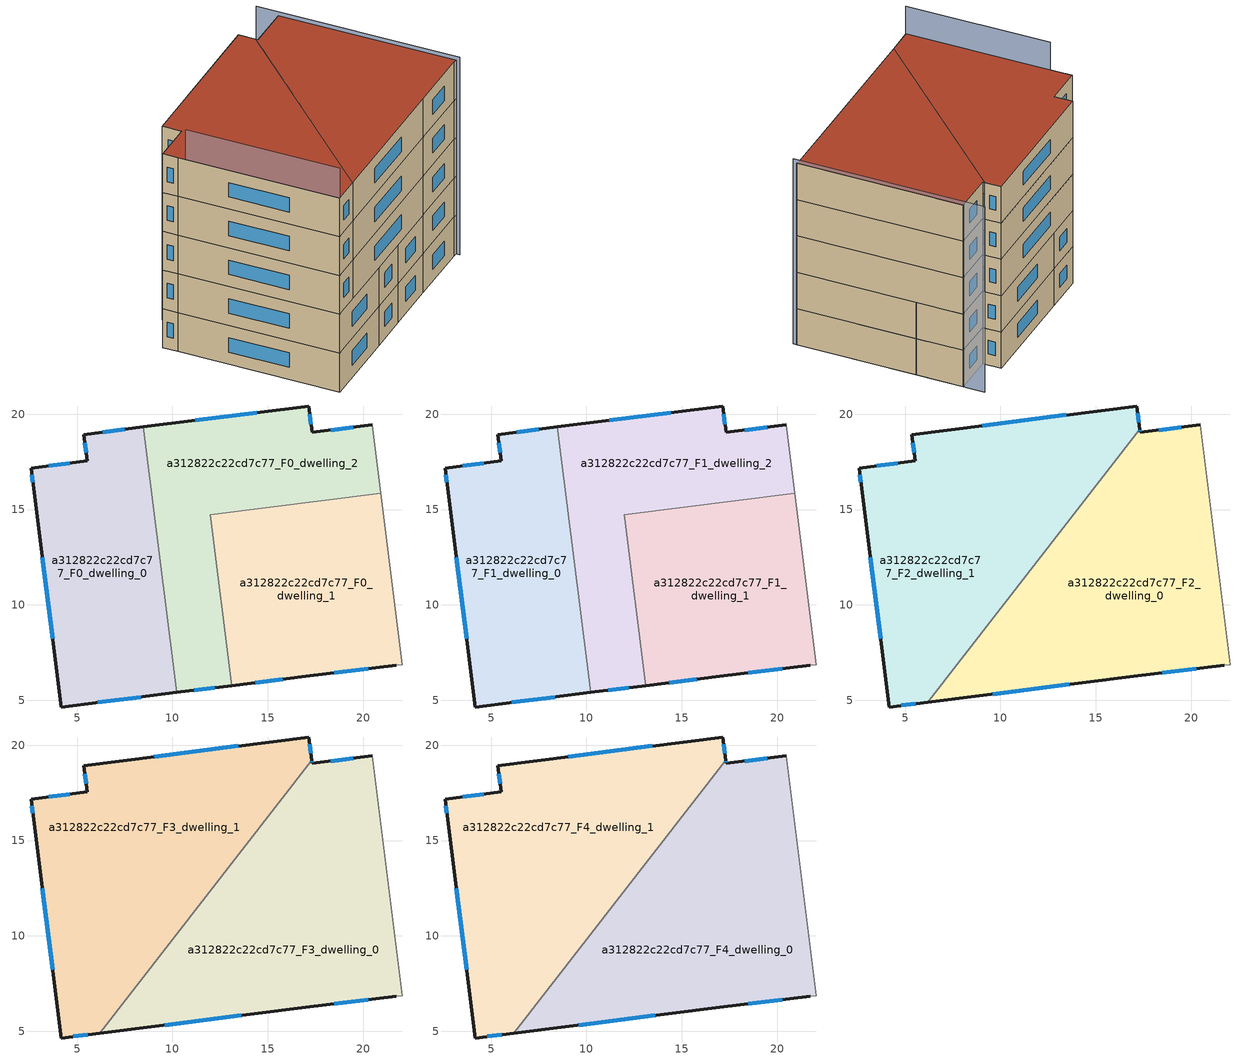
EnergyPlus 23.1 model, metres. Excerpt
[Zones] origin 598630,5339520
a312822c22cd7c77_F0_dwelling_0
 floor ground (EU_floor_Construction): 8.47,19.33 10.22,5.41 4.18,4.65 2.73,16.1 2.59,17.17 5.54,17.54 5.36,18.93 z0
 wall outside (EU_wall_Construction): 8.47,19.33 5.36,18.93 5.54,17.54 2.59,17.17 2.73,16.1 4.18,4.65 10.22,5.41 z0:3
 wall to a312822c22cd7c77_F0_dwelling_2 (EU_wall_Construction): 10.22,5.41 8.47,19.33 z0:3
 window (EU_Window_Construction): 6.07,4.89 8.33,5.18 / 3.18,12.51 3.72,8.24 / 2.63,16.84 2.68,16.43 / 4.62,17.43 3.51,17.29 / 5.41,18.5 5.48,17.98 / 7.49,19.2 6.33,19.06 z0.94:2.06
a312822c22cd7c77_F0_dwelling_1
 floor ground (EU_floor_Construction): 20.92,15.87 22.05,6.86 21.74,6.84 17,6.27 13.11,5.78 11.98,14.74 z0
 wall outside (EU_wall_Construction): 13.11,5.78 17,6.27 21.74,6.84 z0:3
 wall to a312822c22cd7c77_F0_dwelling_2 (EU_wall_Construction): 20.92,15.87 11.98,14.74 13.11,5.78 z0:3
 wall adiabatic (EU_wall_Construction): 21.74,6.84 22.05,6.86 20.92,15.87 z0:3
 window (EU_Window_Construction): 18.48,6.45 20.25,6.66 / 14.33,5.93 15.78,6.11 z0.94:2.06
a312822c22cd7c77_F0_dwelling_2
 floor ground (EU_floor_Construction): 20.47,19.43 20.92,15.87 11.98,14.74 13.11,5.78 10.22,5.41 8.47,19.33 17.14,20.43 17.31,19.04 z0
 wall outside (EU_wall_Construction): 20.47,19.43 17.31,19.04 17.14,20.43 8.47,19.33 / 10.22,5.41 13.11,5.78 z0:3
 wall adiabatic (EU_wall_Construction): 20.92,15.87 20.47,19.43 z0:3
 window (EU_Window_Construction): 19.48,19.31 18.3,19.16 / 11.13,5.53 12.21,5.66 / 14.42,20.08 11.19,19.67 / 17.26,19.47 17.19,19.99 z0.94:2.06
a312822c22cd7c77_F1_dwelling_0
 floor to a312822c22cd7c77_F0_dwelling_0 (EU_floor_Construction): 8.47,19.33 10.22,5.41 4.18,4.65 2.73,16.1 2.59,17.17 5.54,17.54 5.36,18.93 z3
 wall outside (EU_wall_Construction): 8.47,19.33 5.36,18.93 5.54,17.54 2.59,17.17 2.73,16.1 4.18,4.65 10.22,5.41 z3:6
 wall to a312822c22cd7c77_F1_dwelling_2 (EU_wall_Construction): 10.22,5.41 8.47,19.33 z3:6
 window (EU_Window_Construction): 6.07,4.89 8.33,5.18 / 3.18,12.51 3.72,8.24 / 2.63,16.84 2.68,16.43 / 4.62,17.43 3.51,17.29 / 5.41,18.5 5.48,17.98 / 7.49,19.2 6.33,19.06 z3.94:5.06
a312822c22cd7c77_F1_dwelling_1
 floor to a312822c22cd7c77_F0_dwelling_1 (EU_floor_Construction): 20.92,15.87 22.05,6.86 21.74,6.84 17,6.27 13.11,5.78 11.98,14.74 z3
 wall outside (EU_wall_Construction): 13.11,5.78 17,6.27 21.74,6.84 z3:6
 wall to a312822c22cd7c77_F1_dwelling_2 (EU_wall_Construction): 20.92,15.87 11.98,14.74 13.11,5.78 z3:6
 wall adiabatic (EU_wall_Construction): 21.74,6.84 22.05,6.86 20.92,15.87 z3:6
 window (EU_Window_Construction): 18.48,6.45 20.25,6.66 / 14.33,5.93 15.78,6.11 z3.94:5.06
a312822c22cd7c77_F1_dwelling_2
 floor to a312822c22cd7c77_F0_dwelling_2 (EU_floor_Construction): 20.47,19.43 20.92,15.87 11.98,14.74 13.11,5.78 10.22,5.41 8.47,19.33 17.14,20.43 17.31,19.04 z3
 wall outside (EU_wall_Construction): 20.47,19.43 17.31,19.04 17.14,20.43 8.47,19.33 / 10.22,5.41 13.11,5.78 z3:6
 wall adiabatic (EU_wall_Construction): 20.92,15.87 20.47,19.43 z3:6
 window (EU_Window_Construction): 19.48,19.31 18.3,19.16 / 11.13,5.53 12.21,5.66 / 14.42,20.08 11.19,19.67 / 17.26,19.47 17.19,19.99 z3.94:5.06
a312822c22cd7c77_F2_dwelling_0
 floor to a312822c22cd7c77_F1_dwelling_1 (EU_floor_Construction): 20.92,15.87 22.05,6.86 21.74,6.84 17,6.27 13.11,5.78 12.24,12.69 14.03,15 z6
 floor to a312822c22cd7c77_F1_dwelling_0 (EU_floor_Construction): 9.72,9.44 10.22,5.41 6.2,4.91 z6
 floor to a312822c22cd7c77_F1_dwelling_2 (EU_floor_Construction): 20.47,19.43 20.92,15.87 14.03,15 17.29,19.2 17.31,19.04 z6; 12.24,12.69 13.11,5.78 10.22,5.41 9.72,9.44 z6
 wall outside (EU_wall_Construction): 6.2,4.91 17,6.27 21.74,6.84 / 20.47,19.43 17.31,19.04 17.29,19.2 z6:9
 wall to a312822c22cd7c77_F2_dwelling_1 (EU_wall_Construction): 17.29,19.2 6.2,4.91 z6:9
 wall adiabatic (EU_wall_Construction): 21.74,6.84 22.05,6.86 20.47,19.43 z6:9
 window (EU_Window_Construction): 18.48,6.45 20.25,6.66 / 9.58,5.33 13.61,5.84 / 17.31,19.09 17.3,19.15 / 19.48,19.31 18.3,19.16 z6.94:8.06
a312822c22cd7c77_F2_dwelling_1
 floor to a312822c22cd7c77_F1_dwelling_0 (EU_floor_Construction): 8.47,19.33 9.72,9.44 6.2,4.91 4.18,4.65 2.73,16.1 2.59,17.17 5.54,17.54 5.36,18.93 z6
 floor to a312822c22cd7c77_F1_dwelling_2 (EU_floor_Construction): 17.14,20.43 17.29,19.2 14.03,15 11.98,14.74 12.24,12.69 9.72,9.44 8.47,19.33 z6
 floor to a312822c22cd7c77_F1_dwelling_1 (EU_floor_Construction): 14.03,15 12.24,12.69 11.98,14.74 z6
 wall outside (EU_wall_Construction): 17.29,19.2 17.14,20.43 5.36,18.93 5.54,17.54 2.59,17.17 2.73,16.1 4.18,4.65 6.2,4.91 z6:9
 window (EU_Window_Construction): 4.81,4.73 5.56,4.83 / 3.18,12.51 3.72,8.24 / 2.63,16.84 2.68,16.43 / 4.62,17.43 3.51,17.29 / 5.41,18.5 5.48,17.98 / 13.45,19.96 9.05,19.4 / 17.24,19.59 17.19,20.04 z6.94:8.06
a312822c22cd7c77_F3_dwelling_0
 floor to a312822c22cd7c77_F2_dwelling_0 (EU_floor_Construction): 20.47,19.43 22.05,6.86 21.74,6.84 17,6.27 6.2,4.91 17.29,19.2 17.31,19.04 z9
 wall outside (EU_wall_Construction): 6.2,4.91 17,6.27 21.74,6.84 / 20.47,19.43 17.31,19.04 17.29,19.2 z9:12
 wall to a312822c22cd7c77_F3_dwelling_1 (EU_wall_Construction): 17.29,19.2 6.2,4.91 z9:12
 wall adiabatic (EU_wall_Construction): 21.74,6.84 22.05,6.86 20.47,19.43 z9:12
 window (EU_Window_Construction): 18.48,6.45 20.25,6.66 / 9.58,5.33 13.61,5.84 / 17.31,19.09 17.3,19.15 / 19.48,19.31 18.3,19.16 z9.94:11.06
a312822c22cd7c77_F3_dwelling_1
 floor to a312822c22cd7c77_F2_dwelling_1 (EU_floor_Construction): 17.14,20.43 17.29,19.2 6.2,4.91 4.18,4.65 2.73,16.1 2.59,17.17 5.54,17.54 5.36,18.93 z9
 wall outside (EU_wall_Construction): 17.29,19.2 17.14,20.43 5.36,18.93 5.54,17.54 2.59,17.17 2.73,16.1 4.18,4.65 6.2,4.91 z9:12
 window (EU_Window_Construction): 4.81,4.73 5.56,4.83 / 3.18,12.51 3.72,8.24 / 2.63,16.84 2.68,16.43 / 4.62,17.43 3.51,17.29 / 5.41,18.5 5.48,17.98 / 13.45,19.96 9.05,19.4 / 17.24,19.59 17.19,20.04 z9.94:11.06
a312822c22cd7c77_F4_dwelling_0
 floor to a312822c22cd7c77_F3_dwelling_0 (EU_floor_Construction): 20.47,19.43 22.05,6.86 21.74,6.84 17,6.27 6.2,4.91 17.29,19.2 17.31,19.04 z12
 wall outside (EU_wall_Construction): 6.2,4.91 17,6.27 21.74,6.84 / 20.47,19.43 17.31,19.04 17.29,19.2 z12:15
 wall to a312822c22cd7c77_F4_dwelling_1 (EU_wall_Construction): 17.29,19.2 6.2,4.91 z12:15
 wall adiabatic (EU_wall_Construction): 21.74,6.84 22.05,6.86 20.47,19.43 z12:15
 window (EU_Window_Construction): 18.48,6.45 20.25,6.66 / 9.58,5.33 13.61,5.84 / 17.31,19.09 17.3,19.15 / 19.48,19.31 18.3,19.16 z12.94:14.06
 roof outside (EU_roof_Construction): 22.05,6.86 20.47,19.43 17.31,19.04 17.29,19.2 6.2,4.91 17,6.27 21.74,6.84 z15
a312822c22cd7c77_F4_dwelling_1
 floor to a312822c22cd7c77_F3_dwelling_1 (EU_floor_Construction): 17.14,20.43 17.29,19.2 6.2,4.91 4.18,4.65 2.73,16.1 2.59,17.17 5.54,17.54 5.36,18.93 z12
 wall outside (EU_wall_Construction): 17.29,19.2 17.14,20.43 5.36,18.93 5.54,17.54 2.59,17.17 2.73,16.1 4.18,4.65 6.2,4.91 z12:15
 window (EU_Window_Construction): 4.81,4.73 5.56,4.83 / 3.18,12.51 3.72,8.24 / 2.63,16.84 2.68,16.43 / 4.62,17.43 3.51,17.29 / 5.41,18.5 5.48,17.98 / 13.45,19.96 9.05,19.4 / 17.24,19.59 17.19,20.04 z12.94:14.06
 roof outside (EU_roof_Construction): 6.2,4.91 17.29,19.2 17.14,20.43 5.36,18.93 5.54,17.54 2.59,17.17 2.73,16.1 4.18,4.65 z15
shading: 22.07,6.6 20.27,21.02 z0:15.3; 2.8,15.55 4.18,4.65 z0:17.3
[Building]
EU S2 Campaign: North Axis=0; Terrain=City; Solar Distribution=FullExterior
[Site:Location]
Vienna: Latitude=48; Longitude=16.5; Time Zone=1; Elevation=183
[SizingPeriod:WeatherFileDays]
AnnualSizingPeriod: Begin Month=1; Begin Day of Month=1; End Month=12; End Day of Month=31; Day of Week for Start Day=Monday; Use Weather File Daylight Saving Period=No; Use Weather File Rain and Snow Indicators=No
[MATERIAL]
EU_InternalMass_Material: Roughness=MediumRough; Thickness=0.1; Conductivity=1; Density=1800; Specific Heat=900; Thermal Absorptance=0.9; Solar Absorptance=0.7; Visible Absorptance=0.7
[MATERIAL:NOMASS] Roughness=MediumRough; Thermal Absorptance=0.9; Solar Absorptance=0.7; Visible Absorptance=0.7
Name | Thermal Resistance
EU_wall_NoMass | 0.914258
EU_roof_NoMass | 0.954009
EU_floor_NoMass | 1.09711
[WINDOWMATERIAL:SIMPLEGLAZINGSYSTEM]
EU_Window_SimpleGlazing: UFactor=2.09642; Solar Heat Gain Coefficient=0.65; Visible Transmittance=0.65
[CONSTRUCTION]
EU_wall_Construction: EU_wall_NoMass
EU_roof_Construction: EU_roof_NoMass
EU_floor_Construction: EU_floor_NoMass
EU_Window_Construction: EU_Window_SimpleGlazing
EU_InternalMass_Construction: EU_InternalMass_Material
[ZONE] Type=1; Multiplier=1; Ceiling Height=autocalculate; Floor Area=autocalculate; Part of Total Floor Area=Yes
Name | Volume
a312822c22cd7c77_F0_dwelling_0; a312822c22cd7c77_F1_dwelling_0 | 244.159
a312822c22cd7c77_F2_dwelling_0; a312822c22cd7c77_F3_dwelling_0; a312822c22cd7c77_F4_dwelling_0 | 366.203
a312822c22cd7c77_F0_dwelling_1; a312822c22cd7c77_F1_dwelling_1 | 244.135
a312822c22cd7c77_F2_dwelling_1; a312822c22cd7c77_F3_dwelling_1; a312822c22cd7c77_F4_dwelling_1 | 366.22
a312822c22cd7c77_F0_dwelling_2; a312822c22cd7c77_F1_dwelling_2 | 244.126
[INTERNALMASS] Construction=EU_InternalMass_Construction
Name | Zone or ZoneList | Surface Area
a312822c22cd7c77_F0_dwelling_0_EU_InternalMass | a312822c22cd7c77_F0_dwelling_0 | 81.3822
a312822c22cd7c77_F0_dwelling_1_EU_InternalMass | a312822c22cd7c77_F0_dwelling_1 | 81.3776
a312822c22cd7c77_F0_dwelling_2_EU_InternalMass | a312822c22cd7c77_F0_dwelling_2 | 81.3757
a312822c22cd7c77_F1_dwelling_0_EU_InternalMass | a312822c22cd7c77_F1_dwelling_0 | 81.3822
a312822c22cd7c77_F1_dwelling_1_EU_InternalMass | a312822c22cd7c77_F1_dwelling_1 | 81.3776
a312822c22cd7c77_F1_dwelling_2_EU_InternalMass | a312822c22cd7c77_F1_dwelling_2 | 81.3757
a312822c22cd7c77_F2_dwelling_0_EU_InternalMass | a312822c22cd7c77_F2_dwelling_0 | 122.068
a312822c22cd7c77_F2_dwelling_1_EU_InternalMass | a312822c22cd7c77_F2_dwelling_1 | 122.073
a312822c22cd7c77_F3_dwelling_0_EU_InternalMass | a312822c22cd7c77_F3_dwelling_0 | 122.068
a312822c22cd7c77_F3_dwelling_1_EU_InternalMass | a312822c22cd7c77_F3_dwelling_1 | 122.073
a312822c22cd7c77_F4_dwelling_0_EU_InternalMass | a312822c22cd7c77_F4_dwelling_0 | 122.068
a312822c22cd7c77_F4_dwelling_1_EU_InternalMass | a312822c22cd7c77_F4_dwelling_1 | 122.073
[OTHEREQUIPMENT] Fuel Type=Electricity; Design Level Calculation Method=Watts/Area; Power per Zone Floor Area=1; Fraction Latent=0; Fraction Radiant=0; Fraction Lost=0; Carbon Dioxide Generation Rate=0; EndUse Subcategory=EU_Step8_InternalGains
Name | Zone or ZoneList or Space or SpaceList | Schedule
EU_Step8_InternalGain_a312822c22cd7c77_F0_dwelling_0_f000 | a312822c22cd7c77_F0_dwelling_0 | EU_Step8_GainSchedule_a312822c22cd7c77_F0_dwelling_0_f000
EU_Step8_InternalGain_a312822c22cd7c77_F0_dwelling_1_f000 | a312822c22cd7c77_F0_dwelling_1 | EU_Step8_GainSchedule_a312822c22cd7c77_F0_dwelling_1_f000
EU_Step8_InternalGain_a312822c22cd7c77_F0_dwelling_2_f000 | a312822c22cd7c77_F0_dwelling_2 | EU_Step8_GainSchedule_a312822c22cd7c77_F0_dwelling_2_f000
EU_Step8_InternalGain_a312822c22cd7c77_F1_dwelling_0_f000 | a312822c22cd7c77_F1_dwelling_0 | EU_Step8_GainSchedule_a312822c22cd7c77_F1_dwelling_0_f000
EU_Step8_InternalGain_a312822c22cd7c77_F1_dwelling_1_f000 | a312822c22cd7c77_F1_dwelling_1 | EU_Step8_GainSchedule_a312822c22cd7c77_F1_dwelling_1_f000
EU_Step8_InternalGain_a312822c22cd7c77_F1_dwelling_2_f000 | a312822c22cd7c77_F1_dwelling_2 | EU_Step8_GainSchedule_a312822c22cd7c77_F1_dwelling_2_f000
EU_Step8_InternalGain_a312822c22cd7c77_F2_dwelling_0_f000 | a312822c22cd7c77_F2_dwelling_0 | EU_Step8_GainSchedule_a312822c22cd7c77_F2_dwelling_0_f000
EU_Step8_InternalGain_a312822c22cd7c77_F2_dwelling_1_f000 | a312822c22cd7c77_F2_dwelling_1 | EU_Step8_GainSchedule_a312822c22cd7c77_F2_dwelling_1_f000
EU_Step8_InternalGain_a312822c22cd7c77_F3_dwelling_0_f000 | a312822c22cd7c77_F3_dwelling_0 | EU_Step8_GainSchedule_a312822c22cd7c77_F3_dwelling_0_f000
EU_Step8_InternalGain_a312822c22cd7c77_F3_dwelling_1_f000 | a312822c22cd7c77_F3_dwelling_1 | EU_Step8_GainSchedule_a312822c22cd7c77_F3_dwelling_1_f000
EU_Step8_InternalGain_a312822c22cd7c77_F4_dwelling_0_f000 | a312822c22cd7c77_F4_dwelling_0 | EU_Step8_GainSchedule_a312822c22cd7c77_F4_dwelling_0_f000
EU_Step8_InternalGain_a312822c22cd7c77_F4_dwelling_1_f000 | a312822c22cd7c77_F4_dwelling_1 | EU_Step8_GainSchedule_a312822c22cd7c77_F4_dwelling_1_f000
[ZONEVENTILATION:DESIGNFLOWRATE] Schedule=EU_AlwaysOn; Design Flow Rate Calculation Method=AirChanges/Hour; Air Changes per Hour=0.546891; Ventilation Type=Natural; Fan Pressure Rise=0; Fan Total Efficiency=1; Constant Term Coefficient=1; Temperature Term Coefficient=0; Velocity Term Coefficient=0; Velocity Squared Term Coefficient=0; Minimum Indoor Temperature=-100; Maximum Indoor Temperature=100; Delta Temperature=-100; Minimum Outdoor Temperature=-100; Maximum Outdoor Temperature=100; Maximum Wind Speed=40
Name | Zone or ZoneList or Space or SpaceList
EU_ConstantAir_a312822c22cd7c77_F0_dwelling_0 | a312822c22cd7c77_F0_dwelling_0
EU_ConstantAir_a312822c22cd7c77_F0_dwelling_1 | a312822c22cd7c77_F0_dwelling_1
EU_ConstantAir_a312822c22cd7c77_F0_dwelling_2 | a312822c22cd7c77_F0_dwelling_2
EU_ConstantAir_a312822c22cd7c77_F1_dwelling_0 | a312822c22cd7c77_F1_dwelling_0
EU_ConstantAir_a312822c22cd7c77_F1_dwelling_1 | a312822c22cd7c77_F1_dwelling_1
EU_ConstantAir_a312822c22cd7c77_F1_dwelling_2 | a312822c22cd7c77_F1_dwelling_2
EU_ConstantAir_a312822c22cd7c77_F2_dwelling_0 | a312822c22cd7c77_F2_dwelling_0
EU_ConstantAir_a312822c22cd7c77_F2_dwelling_1 | a312822c22cd7c77_F2_dwelling_1
EU_ConstantAir_a312822c22cd7c77_F3_dwelling_0 | a312822c22cd7c77_F3_dwelling_0
EU_ConstantAir_a312822c22cd7c77_F3_dwelling_1 | a312822c22cd7c77_F3_dwelling_1
EU_ConstantAir_a312822c22cd7c77_F4_dwelling_0 | a312822c22cd7c77_F4_dwelling_0
EU_ConstantAir_a312822c22cd7c77_F4_dwelling_1 | a312822c22cd7c77_F4_dwelling_1
[HVACTEMPLATE:THERMOSTAT] Constant Heating Setpoint=20; Constant Cooling Setpoint=50
EU_HeatOnly_a312822c22cd7c77_F0_dwelling_0; EU_HeatOnly_a312822c22cd7c77_F0_dwelling_1; EU_HeatOnly_a312822c22cd7c77_F0_dwelling_2; EU_HeatOnly_a312822c22cd7c77_F1_dwelling_0; EU_HeatOnly_a312822c22cd7c77_F1_dwelling_1; EU_HeatOnly_a312822c22cd7c77_F1_dwelling_2; EU_HeatOnly_a312822c22cd7c77_F2_dwelling_0; EU_HeatOnly_a312822c22cd7c77_F2_dwelling_1; EU_HeatOnly_a312822c22cd7c77_F3_dwelling_0; EU_HeatOnly_a312822c22cd7c77_F3_dwelling_1; EU_HeatOnly_a312822c22cd7c77_F4_dwelling_0; EU_HeatOnly_a312822c22cd7c77_F4_dwelling_1
[HVACTEMPLATE:ZONE:IDEALLOADSAIRSYSTEM] System Availability Schedule=EU_AlwaysOn; Maximum Heating Supply Air Temperature=50; Minimum Cooling Supply Air Temperature=13; Maximum Heating Supply Air Humidity Ratio=0.0156; Minimum Cooling Supply Air Humidity Ratio=0.0077; Heating Limit=NoLimit; Cooling Limit=NoLimit; Heating Availability Schedule=EU_AlwaysOn; Cooling Availability Schedule=EU_CoolingOff; Dehumidification Control Type=ConstantSensibleHeatRatio; Cooling Sensible Heat Ratio=0.7; Dehumidification Setpoint=60; Humidification Control Type=None; Humidification Setpoint=30; Outdoor Air Method=None; Outdoor Air Flow Rate per Person=0.00944; Outdoor Air Flow Rate per Zone Floor Area=0; Outdoor Air Flow Rate per Zone=0; Demand Controlled Ventilation Type=None; Outdoor Air Economizer Type=NoEconomizer; Heat Recovery Type=None; Sensible Heat Recovery Effectiveness=0.7; Latent Heat Recovery Effectiveness=0.65
Name | Template Thermostat
a312822c22cd7c77_F0_dwelling_0 | EU_HeatOnly_a312822c22cd7c77_F0_dwelling_0
a312822c22cd7c77_F0_dwelling_1 | EU_HeatOnly_a312822c22cd7c77_F0_dwelling_1
a312822c22cd7c77_F0_dwelling_2 | EU_HeatOnly_a312822c22cd7c77_F0_dwelling_2
a312822c22cd7c77_F1_dwelling_0 | EU_HeatOnly_a312822c22cd7c77_F1_dwelling_0
a312822c22cd7c77_F1_dwelling_1 | EU_HeatOnly_a312822c22cd7c77_F1_dwelling_1
a312822c22cd7c77_F1_dwelling_2 | EU_HeatOnly_a312822c22cd7c77_F1_dwelling_2
a312822c22cd7c77_F2_dwelling_0 | EU_HeatOnly_a312822c22cd7c77_F2_dwelling_0
a312822c22cd7c77_F2_dwelling_1 | EU_HeatOnly_a312822c22cd7c77_F2_dwelling_1
a312822c22cd7c77_F3_dwelling_0 | EU_HeatOnly_a312822c22cd7c77_F3_dwelling_0
a312822c22cd7c77_F3_dwelling_1 | EU_HeatOnly_a312822c22cd7c77_F3_dwelling_1
a312822c22cd7c77_F4_dwelling_0 | EU_HeatOnly_a312822c22cd7c77_F4_dwelling_0
a312822c22cd7c77_F4_dwelling_1 | EU_HeatOnly_a312822c22cd7c77_F4_dwelling_1
[SIZING:ZONE] Zone Cooling Design Supply Air Temperature Input Method=SupplyAirTemperature; Zone Cooling Design Supply Air Temperature=13; Zone Heating Design Supply Air Temperature Input Method=SupplyAirTemperature; Zone Heating Design Supply Air Temperature=50; Zone Cooling Design Supply Air Humidity Ratio=0.008; Zone Heating Design Supply Air Humidity Ratio=0.008; Cooling Design Air Flow Method=DesignDay; Cooling Design Air Flow Rate=0; Cooling Minimum Air Flow per Zone Floor Area=0.000762; Cooling Minimum Air Flow=0; Cooling Minimum Air Flow Fraction=0.2; Heating Design Air Flow Method=DesignDay; Heating Design Air Flow Rate=0; Heating Maximum Air Flow per Zone Floor Area=0.002032; Heating Maximum Air Flow=0.141576; Heating Maximum Air Flow Fraction=0.3; Account for Dedicated Outdoor Air System=No; Dedicated Outdoor Air System Control Strategy=NeutralSupplyAir; Dedicated Outdoor Air Low Setpoint Temperature for Design=autosize; Dedicated Outdoor Air High Setpoint Temperature for Design=autosize; Zone Load Sizing Method=Sensible Load Only No Latent Load; Zone Latent Cooling Design Supply Air Humidity Ratio Input Method=HumidityRatioDifference; Zone Cooling Design Supply Air Humidity Ratio Difference=0.005; Zone Latent Heating Design Supply Air Humidity Ratio Input Method=HumidityRatioDifference; Zone Humidification Design Supply Air Humidity Ratio Difference=0.005
a312822c22cd7c77_F0_dwelling_0; a312822c22cd7c77_F0_dwelling_1; a312822c22cd7c77_F0_dwelling_2; a312822c22cd7c77_F1_dwelling_0; a312822c22cd7c77_F1_dwelling_1; a312822c22cd7c77_F1_dwelling_2; a312822c22cd7c77_F2_dwelling_0; a312822c22cd7c77_F2_dwelling_1; a312822c22cd7c77_F3_dwelling_0; a312822c22cd7c77_F3_dwelling_1; a312822c22cd7c77_F4_dwelling_0; a312822c22cd7c77_F4_dwelling_1
[SCHEDULE:CONSTANT]
Name | Hourly Value
EU_AlwaysOn | 1
EU_CoolingOff | 0
[SCHEDULE:FILE] Column Number=1; Rows to Skip at Top=0; Number of Hours of Data=8760; Column Separator=Comma; Interpolate to Timestep=No; Minutes per Item=60; Adjust Schedule for Daylight Savings=Yes
Name | File
EU_Step8_GainSchedule_a312822c22cd7c77_F0_dwelling_0_f000 | ../../schedules/a312822c22cd7c77/a312822c22cd7c77_F0_dwelling_0_f000_gain.csv
EU_Step8_GainSchedule_a312822c22cd7c77_F0_dwelling_1_f000 | ../../schedules/a312822c22cd7c77/a312822c22cd7c77_F0_dwelling_1_f000_gain.csv
EU_Step8_GainSchedule_a312822c22cd7c77_F0_dwelling_2_f000 | ../../schedules/a312822c22cd7c77/a312822c22cd7c77_F0_dwelling_2_f000_gain.csv
EU_Step8_GainSchedule_a312822c22cd7c77_F1_dwelling_0_f000 | ../../schedules/a312822c22cd7c77/a312822c22cd7c77_F1_dwelling_0_f000_gain.csv
EU_Step8_GainSchedule_a312822c22cd7c77_F1_dwelling_1_f000 | ../../schedules/a312822c22cd7c77/a312822c22cd7c77_F1_dwelling_1_f000_gain.csv
EU_Step8_GainSchedule_a312822c22cd7c77_F1_dwelling_2_f000 | ../../schedules/a312822c22cd7c77/a312822c22cd7c77_F1_dwelling_2_f000_gain.csv
EU_Step8_GainSchedule_a312822c22cd7c77_F2_dwelling_0_f000 | ../../schedules/a312822c22cd7c77/a312822c22cd7c77_F2_dwelling_0_f000_gain.csv
EU_Step8_GainSchedule_a312822c22cd7c77_F2_dwelling_1_f000 | ../../schedules/a312822c22cd7c77/a312822c22cd7c77_F2_dwelling_1_f000_gain.csv
EU_Step8_GainSchedule_a312822c22cd7c77_F3_dwelling_0_f000 | ../../schedules/a312822c22cd7c77/a312822c22cd7c77_F3_dwelling_0_f000_gain.csv
EU_Step8_GainSchedule_a312822c22cd7c77_F3_dwelling_1_f000 | ../../schedules/a312822c22cd7c77/a312822c22cd7c77_F3_dwelling_1_f000_gain.csv
EU_Step8_GainSchedule_a312822c22cd7c77_F4_dwelling_0_f000 | ../../schedules/a312822c22cd7c77/a312822c22cd7c77_F4_dwelling_0_f000_gain.csv
EU_Step8_GainSchedule_a312822c22cd7c77_F4_dwelling_1_f000 | ../../schedules/a312822c22cd7c77/a312822c22cd7c77_F4_dwelling_1_f000_gain.csv
